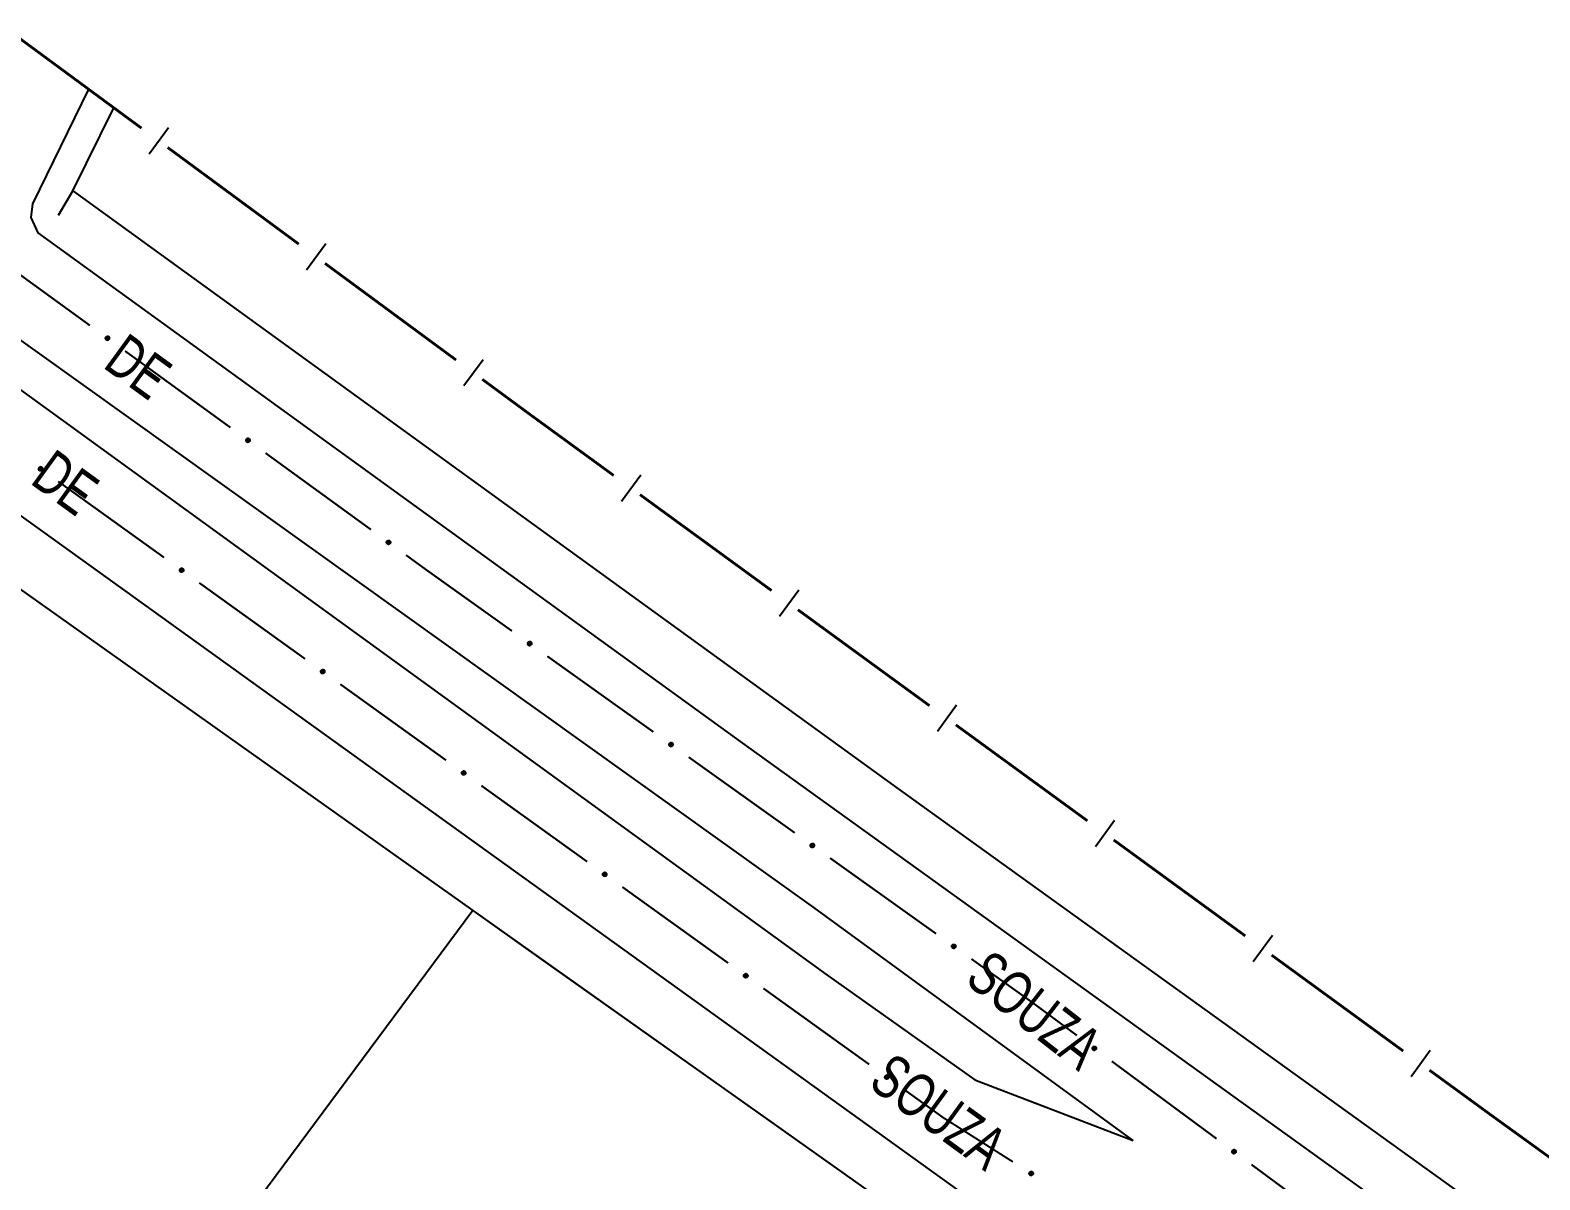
# Model space of a CAD drawing. Extents: x 200123 to 201542, y 4839549 to 4841240.
# Drawn here: x 200928.6 to 201067.7, y 4840477 to 4840582.9 of the extents above; entities that cross this region are included whole.
import ezdxf

# ---------------------------------------------------------------- set-up
doc = ezdxf.new("R2010")
doc.units = 0
doc.header["$LTSCALE"] = 1.5
doc.header["$MEASUREMENT"] = 0
for name, color, linetype in [('CD_MALHA_LOTES', 7, 'CONTINUOUS'), ('HD-CANAIS', 7, 'CONTINUOUS'), ('LM-LIM-SETORES-BAIRROS', 250, 'CONTINUOUS'), ('RU-QUADRA', 210, 'CONTINUOUS'), ('SV-EIXO-RUA-PAV', 20, 'CONTINUOUS'), ('SV-PONTE-BUEIRO', 251, 'CONTINUOUS'), ('SV-RUA-PAVIM', 7, 'CONTINUOUS'), ('SV-TXT-RUA-PAV', 7, 'CONTINUOUS')]:
    doc.layers.add(name, color=color, linetype=linetype)
doc.styles.add('ARIAL', font='ARIAL.SHX')

msp = doc.modelspace()

# ---------------------------------------------------------------- linework, layer by layer
at = {"layer": 'CD_MALHA_LOTES', "linetype": 'Continuous', "flags": 128}
for points in [[(200885.85, 4840488.36), (200915.27, 4840537.14), (200918.59, 4840537.83), (200969.41, 4840501.79)], [(200969.41, 4840501.79), (201013.76, 4840470.34), (201013.89, 4840467.21), (200993.46, 4840443.35), (200887.87, 4840318.42)], [(200969.41, 4840501.79), (200935.32, 4840455.81)]]:
    msp.add_lwpolyline(points, dxfattribs=at)
at = {"layer": 'HD-CANAIS', "linetype": 'Continuous'}
msp.add_polyline3d([(200932.58, 4840568.08, 2.26), (201008.48, 4840513.08, 2.26), (201080.12, 4840461.52, 2.26)], dxfattribs=at)
at = {"layer": 'LM-LIM-SETORES-BAIRROS', "const_width": 0.25}
for points in [[(200938.896509, 4840573.846193), (200926.820407, 4840582.743818)], [(200953.387833, 4840563.169042), (200941.31173, 4840572.066668)], [(200967.879156, 4840552.491891), (200955.803053, 4840561.389517)], [(200974.6, 4840547.54), (200970.294377, 4840550.712366)], [(200975.126788, 4840547.156005), (200974.6, 4840547.54)], [(200982.39965, 4840541.854544), (200975.126788, 4840547.156005)], [(200996.945374, 4840531.251624), (200984.823937, 4840540.087391)], [(201011.491097, 4840520.648703), (200999.369661, 4840529.48447)], [(201026.036821, 4840510.045782), (201013.915384, 4840518.881549)], [(201040.582544, 4840499.442861), (201028.461108, 4840508.278629)], [(201055.128268, 4840488.839941), (201043.006831, 4840497.675708)], [(201063.62, 4840482.65), (201057.552555, 4840487.072787)], [(201064.018572, 4840482.362102), (201063.62, 4840482.65)], [(201069.693047, 4840478.263282), (201064.018572, 4840482.362102)]]:
    msp.add_lwpolyline(points, dxfattribs=at)
at = {"layer": 'LM-LIM-SETORES-BAIRROS'}
for points in [[(200941.396419, 4840573.867453), (200939.616894, 4840571.452232)], [(200955.887742, 4840563.190302), (200954.108217, 4840560.775082)], [(200970.379066, 4840552.513152), (200968.599541, 4840550.097931)], [(200984.899418, 4840541.888586), (200983.132265, 4840539.464298)], [(200999.445142, 4840531.285665), (200997.677988, 4840528.861378)], [(201013.990865, 4840520.682744), (201012.223712, 4840518.258457)], [(201028.536589, 4840510.079823), (201026.769435, 4840507.655536)], [(201043.082312, 4840499.476903), (201041.315159, 4840497.052615)], [(201057.628036, 4840488.873982), (201055.860882, 4840486.449695)]]:
    msp.add_lwpolyline(points, dxfattribs=at)
at = {"layer": 'RU-QUADRA', "linetype": 'Continuous', "flags": 128}
msp.add_lwpolyline([(200887.87, 4840318.42), (200884.39, 4840318.51), (200856.91, 4840353.29), (200827.26, 4840390.82), (200860.27, 4840445.95), (200864.09, 4840452.29), (200885.85, 4840488.36), (200915.27, 4840537.14), (200918.59, 4840537.83), (200969.41, 4840501.79), (200975.72, 4840497.31), (200985.81, 4840490.16), (200996.33, 4840482.71), (201013.76, 4840470.34), (201013.89, 4840467.21), (200999.75, 4840450.69), (200993.46, 4840443.35)], close=True, dxfattribs=at)
at = {"layer": 'SV-EIXO-RUA-PAV', "const_width": 0.18}
for points in [[(200924.437143, 4840562.724405), (200934.146142, 4840555.672076)], [(200937.382475, 4840553.3213), (200947.091473, 4840546.26897)], [(200950.327806, 4840543.918194), (200960.036805, 4840536.865865)], [(200940.975342, 4840534.297765), (200931.231321, 4840541.301625)], [(200963.273138, 4840534.515088), (200964.891304, 4840533.3397)], [(200964.891304, 4840533.3397), (200965.18, 4840533.13)], [(200965.18, 4840533.13), (200973.028983, 4840527.52782)], [(200953.96737, 4840524.959285), (200944.223349, 4840531.963145)], [(200976.284748, 4840525.204031), (200986.052042, 4840518.232664)], [(200966.959398, 4840515.620805), (200957.215377, 4840522.624665)], [(200989.307807, 4840515.908875), (200999.075102, 4840508.937508)], [(200979.951426, 4840506.282325), (200970.207405, 4840513.286185)], [(201002.330866, 4840506.613719), (201012.098161, 4840499.642352)], [(200992.943454, 4840496.943844), (200983.199433, 4840503.947705)], [(201015.353926, 4840497.318563), (201020.237573, 4840493.83288)], [(201005.935481, 4840487.605364), (200996.191461, 4840494.609224)], [(201020.237573, 4840493.83288), (201020.76, 4840493.46)], [(201020.76, 4840493.46), (201025.068182, 4840490.274194)], [(201028.284352, 4840487.895907), (201037.932861, 4840480.761045)], [(201012.76, 4840482.7), (201009.183488, 4840485.270744)], [(201013.262726, 4840482.380918), (201012.76, 4840482.7)], [(201019.172798, 4840478.629777), (201013.262726, 4840482.380918)], [(201041.149031, 4840478.382757), (201044.365201, 4840476.00447)]]:
    msp.add_lwpolyline(points, dxfattribs=at)
at = {"layer": 'SV-EIXO-RUA-PAV'}
for points in [[(200935.712753, 4840554.670192), (200935.760945, 4840554.678532), (200935.804069, 4840554.675846), (200935.839392, 4840554.663252), (200935.867704, 4840554.643985), (200935.894448, 4840554.621011), (200935.916302, 4840554.5919), (200935.9334, 4840554.554217), (200935.942106, 4840554.505933), (200935.93645, 4840554.461937), (200935.925956, 4840554.426647), (200935.907566, 4840554.395968), (200935.884812, 4840554.370361), (200935.853823, 4840554.34866), (200935.815466, 4840554.331706), (200935.766702, 4840554.324127), (200935.724442, 4840554.327051), (200935.690596, 4840554.340129), (200935.659871, 4840554.358813), (200935.632848, 4840554.382594), (200935.61156, 4840554.411294), (200935.594559, 4840554.449945), (200935.587717, 4840554.498174), (200935.590152, 4840554.540356), (200935.602751, 4840554.574377), (200935.621827, 4840554.604212), (200935.644543, 4840554.631316), (200935.672892, 4840554.654503), (200935.712753, 4840554.670192)], [(200948.658084, 4840545.267087), (200948.706276, 4840545.275427), (200948.7494, 4840545.27274), (200948.784723, 4840545.260147), (200948.813035, 4840545.240879), (200948.839779, 4840545.217906), (200948.861633, 4840545.188795), (200948.878732, 4840545.151112), (200948.887437, 4840545.102827), (200948.881781, 4840545.058832), (200948.871288, 4840545.023541), (200948.852897, 4840544.992862), (200948.830144, 4840544.967255), (200948.799154, 4840544.945555), (200948.760797, 4840544.9286), (200948.712033, 4840544.921021), (200948.669774, 4840544.923945), (200948.635928, 4840544.937023), (200948.605202, 4840544.955707), (200948.578179, 4840544.979489), (200948.556892, 4840545.008189), (200948.539891, 4840545.046839), (200948.533048, 4840545.095068), (200948.535483, 4840545.13725), (200948.548083, 4840545.171271), (200948.567158, 4840545.201106), (200948.589875, 4840545.228211), (200948.618223, 4840545.251397), (200948.658084, 4840545.267087)], [(200929.659737, 4840542.295689), (200929.611587, 4840542.287109), (200929.56845, 4840542.289581), (200929.533065, 4840542.301998), (200929.504658, 4840542.321124), (200929.477799, 4840542.343964), (200929.4558, 4840542.372966), (200929.438514, 4840542.410563), (200929.429568, 4840542.458804), (200929.435005, 4840542.502827), (200929.445322, 4840542.53817), (200929.46356, 4840542.56894), (200929.486185, 4840542.59466), (200929.517067, 4840542.616515), (200929.555339, 4840542.63366), (200929.604064, 4840542.641482), (200929.646338, 4840542.638768), (200929.680249, 4840542.625859), (200929.711067, 4840542.607328), (200929.738208, 4840542.583682), (200929.759638, 4840542.555089), (200929.776831, 4840542.516523), (200929.783914, 4840542.468329), (200929.781689, 4840542.426135), (200929.76926, 4840542.392052), (200929.750333, 4840542.362122), (200929.727752, 4840542.334905), (200929.699519, 4840542.311577), (200929.659737, 4840542.295689)], [(200961.603415, 4840535.863981), (200961.651607, 4840535.872321), (200961.694732, 4840535.869634), (200961.730054, 4840535.857041), (200961.758366, 4840535.837774), (200961.785111, 4840535.8148), (200961.806965, 4840535.785689), (200961.824063, 4840535.748006), (200961.832768, 4840535.699722), (200961.827113, 4840535.655726), (200961.816619, 4840535.620435), (200961.798228, 4840535.589757), (200961.775475, 4840535.56415), (200961.744486, 4840535.542449), (200961.706128, 4840535.525494), (200961.657365, 4840535.517916), (200961.615105, 4840535.52084), (200961.581259, 4840535.533918), (200961.550534, 4840535.552602), (200961.523511, 4840535.576383), (200961.502223, 4840535.605083), (200961.485222, 4840535.643733), (200961.47838, 4840535.691962), (200961.480815, 4840535.734145), (200961.493414, 4840535.768165), (200961.51249, 4840535.798001), (200961.535206, 4840535.825105), (200961.563555, 4840535.848291), (200961.603415, 4840535.863981)], [(200942.651765, 4840532.957209), (200942.603615, 4840532.948629), (200942.560478, 4840532.951101), (200942.525093, 4840532.963518), (200942.496686, 4840532.982644), (200942.469827, 4840533.005484), (200942.447828, 4840533.034486), (200942.430542, 4840533.072083), (200942.421596, 4840533.120324), (200942.427033, 4840533.164347), (200942.43735, 4840533.19969), (200942.455588, 4840533.23046), (200942.478213, 4840533.25618), (200942.509094, 4840533.278034), (200942.547367, 4840533.29518), (200942.596092, 4840533.303002), (200942.638366, 4840533.300288), (200942.672276, 4840533.287379), (200942.703095, 4840533.268848), (200942.730236, 4840533.245202), (200942.751666, 4840533.216608), (200942.768859, 4840533.178043), (200942.775942, 4840533.129849), (200942.773717, 4840533.087655), (200942.761288, 4840533.053572), (200942.742361, 4840533.023642), (200942.71978, 4840532.996425), (200942.691547, 4840532.973097), (200942.651765, 4840532.957209)], [(200974.603869, 4840526.538996), (200974.65199, 4840526.547736), (200974.695135, 4840526.545408), (200974.730561, 4840526.533109), (200974.759032, 4840526.514078), (200974.785967, 4840526.491327), (200974.808062, 4840526.462399), (200974.825473, 4840526.424859), (200974.834579, 4840526.376649), (200974.82929, 4840526.332608), (200974.81909, 4840526.297231), (200974.800955, 4840526.2664), (200974.778415, 4840526.240605), (200974.747607, 4840526.218648), (200974.709392, 4840526.201375), (200974.660693, 4840526.193391), (200974.618411, 4840526.195963), (200974.584457, 4840526.208759), (200974.553577, 4840526.227188), (200974.526358, 4840526.250744), (200974.504832, 4840526.279265), (200974.487511, 4840526.317773), (200974.480267, 4840526.365944), (200974.482352, 4840526.408145), (200974.494668, 4840526.442269), (200974.513495, 4840526.472262), (200974.535985, 4840526.499554), (200974.56414, 4840526.522975), (200974.603869, 4840526.538996)], [(200955.643793, 4840523.618729), (200955.595643, 4840523.610149), (200955.552506, 4840523.612621), (200955.517121, 4840523.625038), (200955.488713, 4840523.644164), (200955.461855, 4840523.667004), (200955.439856, 4840523.696006), (200955.42257, 4840523.733603), (200955.413624, 4840523.781844), (200955.419061, 4840523.825867), (200955.429378, 4840523.861209), (200955.447616, 4840523.89198), (200955.470241, 4840523.9177), (200955.501122, 4840523.939554), (200955.539395, 4840523.9567), (200955.58812, 4840523.964522), (200955.630394, 4840523.961808), (200955.664304, 4840523.948899), (200955.695123, 4840523.930368), (200955.722264, 4840523.906722), (200955.743694, 4840523.878128), (200955.760887, 4840523.839563), (200955.76797, 4840523.791369), (200955.765745, 4840523.749175), (200955.753316, 4840523.715092), (200955.734389, 4840523.685162), (200955.711808, 4840523.657944), (200955.683575, 4840523.634617), (200955.643793, 4840523.618729)], [(200987.626928, 4840517.24384), (200987.675049, 4840517.25258), (200987.718194, 4840517.250252), (200987.75362, 4840517.237953), (200987.782092, 4840517.218922), (200987.809026, 4840517.196171), (200987.831121, 4840517.167243), (200987.848532, 4840517.129703), (200987.857639, 4840517.081493), (200987.852349, 4840517.037452), (200987.842149, 4840517.002075), (200987.824014, 4840516.971244), (200987.801475, 4840516.945449), (200987.770667, 4840516.923492), (200987.732452, 4840516.906219), (200987.683753, 4840516.898235), (200987.64147, 4840516.900807), (200987.607516, 4840516.913603), (200987.576637, 4840516.932032), (200987.549417, 4840516.955588), (200987.527892, 4840516.984109), (200987.51057, 4840517.022617), (200987.503327, 4840517.070788), (200987.505411, 4840517.112989), (200987.517727, 4840517.147113), (200987.536554, 4840517.177106), (200987.559044, 4840517.204398), (200987.587199, 4840517.227819), (200987.626928, 4840517.24384)], [(200968.635821, 4840514.280249), (200968.587671, 4840514.271669), (200968.544534, 4840514.274141), (200968.509149, 4840514.286558), (200968.480741, 4840514.305684), (200968.453883, 4840514.328524), (200968.431884, 4840514.357526), (200968.414598, 4840514.395123), (200968.405652, 4840514.443364), (200968.411089, 4840514.487387), (200968.421406, 4840514.522729), (200968.439644, 4840514.553499), (200968.462269, 4840514.57922), (200968.49315, 4840514.601074), (200968.531422, 4840514.61822), (200968.580148, 4840514.626041), (200968.622422, 4840514.623328), (200968.656332, 4840514.610419), (200968.68715, 4840514.591888), (200968.714291, 4840514.568242), (200968.735722, 4840514.539648), (200968.752915, 4840514.501083), (200968.759998, 4840514.452889), (200968.757773, 4840514.410695), (200968.745344, 4840514.376612), (200968.726417, 4840514.346682), (200968.703836, 4840514.319464), (200968.675603, 4840514.296137), (200968.635821, 4840514.280249)], [(201000.649987, 4840507.948684), (201000.698109, 4840507.957424), (201000.741253, 4840507.955096), (201000.77668, 4840507.942797), (201000.805151, 4840507.923766), (201000.832085, 4840507.901015), (201000.854181, 4840507.872087), (201000.871592, 4840507.834547), (201000.880698, 4840507.786337), (201000.875408, 4840507.742296), (201000.865209, 4840507.706919), (201000.847073, 4840507.676088), (201000.824534, 4840507.650293), (201000.793726, 4840507.628336), (201000.755511, 4840507.611063), (201000.706812, 4840507.603079), (201000.664529, 4840507.605651), (201000.630576, 4840507.618448), (201000.599696, 4840507.636876), (201000.572477, 4840507.660432), (201000.550951, 4840507.688953), (201000.533629, 4840507.727461), (201000.526386, 4840507.775632), (201000.528471, 4840507.817833), (201000.540786, 4840507.851957), (201000.559614, 4840507.88195), (201000.582104, 4840507.909242), (201000.610259, 4840507.932663), (201000.649987, 4840507.948684)], [(200981.627849, 4840504.941769), (200981.579699, 4840504.933189), (200981.536562, 4840504.935661), (200981.501177, 4840504.948078), (200981.472769, 4840504.967204), (200981.445911, 4840504.990044), (200981.423912, 4840505.019046), (200981.406626, 4840505.056643), (200981.39768, 4840505.104883), (200981.403117, 4840505.148907), (200981.413434, 4840505.184249), (200981.431672, 4840505.215019), (200981.454297, 4840505.240739), (200981.485178, 4840505.262594), (200981.52345, 4840505.27974), (200981.572176, 4840505.287561), (200981.61445, 4840505.284848), (200981.64836, 4840505.271939), (200981.679178, 4840505.253408), (200981.706319, 4840505.229761), (200981.72775, 4840505.201168), (200981.744943, 4840505.162603), (200981.752026, 4840505.114409), (200981.749801, 4840505.072215), (200981.737371, 4840505.038132), (200981.718444, 4840505.008202), (200981.695864, 4840504.980984), (200981.667631, 4840504.957657), (200981.627849, 4840504.941769)], [(201013.673047, 4840498.653528), (201013.721168, 4840498.662268), (201013.764313, 4840498.65994), (201013.799739, 4840498.647641), (201013.82821, 4840498.62861), (201013.855145, 4840498.605859), (201013.87724, 4840498.576931), (201013.894651, 4840498.539391), (201013.903758, 4840498.491181), (201013.898468, 4840498.44714), (201013.888268, 4840498.411763), (201013.870133, 4840498.380932), (201013.847594, 4840498.355137), (201013.816785, 4840498.33318), (201013.77857, 4840498.315907), (201013.729871, 4840498.307923), (201013.687589, 4840498.310496), (201013.653635, 4840498.323292), (201013.622756, 4840498.34172), (201013.595536, 4840498.365276), (201013.574011, 4840498.393798), (201013.556689, 4840498.432305), (201013.549446, 4840498.480476), (201013.55153, 4840498.522677), (201013.563846, 4840498.556801), (201013.582673, 4840498.586794), (201013.605163, 4840498.614086), (201013.633318, 4840498.637507), (201013.673047, 4840498.653528)], [(200994.619877, 4840495.603289), (200994.571727, 4840495.594709), (200994.52859, 4840495.597181), (200994.493205, 4840495.609598), (200994.464797, 4840495.628724), (200994.437939, 4840495.651564), (200994.41594, 4840495.680566), (200994.398654, 4840495.718163), (200994.389708, 4840495.766403), (200994.395144, 4840495.810427), (200994.405462, 4840495.845769), (200994.4237, 4840495.876539), (200994.446325, 4840495.902259), (200994.477206, 4840495.924114), (200994.515478, 4840495.94126), (200994.564204, 4840495.949081), (200994.606477, 4840495.946368), (200994.640388, 4840495.933459), (200994.671206, 4840495.914928), (200994.698347, 4840495.891281), (200994.719778, 4840495.862688), (200994.736971, 4840495.824123), (200994.744054, 4840495.775928), (200994.741829, 4840495.733735), (200994.729399, 4840495.699652), (200994.710472, 4840495.669722), (200994.687892, 4840495.642504), (200994.659659, 4840495.619177), (200994.619877, 4840495.603289)], [(201026.626192, 4840489.258988), (201026.674454, 4840489.266917), (201026.717553, 4840489.263863), (201026.752767, 4840489.250969), (201026.780914, 4840489.231461), (201026.807462, 4840489.20826), (201026.829066, 4840489.178963), (201026.845843, 4840489.141136), (201026.854136, 4840489.092779), (201026.848105, 4840489.048833), (201026.837311, 4840489.013633), (201026.81866, 4840488.983112), (201026.795689, 4840488.9577), (201026.764515, 4840488.936265), (201026.726015, 4840488.919638), (201026.677188, 4840488.912475), (201026.634955, 4840488.91576), (201026.601222, 4840488.929126), (201026.570657, 4840488.948071), (201026.543838, 4840488.972082), (201026.522796, 4840489.000962), (201026.506125, 4840489.039757), (201026.499694, 4840489.088042), (201026.502489, 4840489.130202), (201026.515378, 4840489.164114), (201026.534707, 4840489.193785), (201026.557654, 4840489.220695), (201026.586199, 4840489.243639), (201026.626192, 4840489.258988)], [(201007.611905, 4840486.264809), (201007.563755, 4840486.256229), (201007.520618, 4840486.258701), (201007.485233, 4840486.271118), (201007.456825, 4840486.290244), (201007.429966, 4840486.313084), (201007.407968, 4840486.342086), (201007.390682, 4840486.379683), (201007.381736, 4840486.427923), (201007.387172, 4840486.471947), (201007.39749, 4840486.507289), (201007.415728, 4840486.538059), (201007.438353, 4840486.563779), (201007.469234, 4840486.585634), (201007.507506, 4840486.602779), (201007.556232, 4840486.610601), (201007.598505, 4840486.607888), (201007.632416, 4840486.594979), (201007.663234, 4840486.576448), (201007.690375, 4840486.552801), (201007.711805, 4840486.524208), (201007.728999, 4840486.485643), (201007.736082, 4840486.437448), (201007.733857, 4840486.395255), (201007.721427, 4840486.361172), (201007.7025, 4840486.331242), (201007.67992, 4840486.304024), (201007.651687, 4840486.280697), (201007.611905, 4840486.264809)], [(201039.490872, 4840479.745839), (201039.539133, 4840479.753768), (201039.582233, 4840479.750713), (201039.617447, 4840479.737819), (201039.645594, 4840479.718311), (201039.672141, 4840479.69511), (201039.693746, 4840479.665814), (201039.710523, 4840479.627987), (201039.718816, 4840479.57963), (201039.712785, 4840479.535684), (201039.701991, 4840479.500484), (201039.68334, 4840479.469963), (201039.660369, 4840479.444551), (201039.629195, 4840479.423116), (201039.590695, 4840479.406489), (201039.541868, 4840479.399326), (201039.499635, 4840479.40261), (201039.465902, 4840479.415976), (201039.435337, 4840479.434922), (201039.408518, 4840479.458933), (201039.387476, 4840479.487813), (201039.370805, 4840479.526607), (201039.364374, 4840479.574893), (201039.367169, 4840479.617053), (201039.380058, 4840479.650965), (201039.399387, 4840479.680636), (201039.422334, 4840479.707546), (201039.450879, 4840479.73049), (201039.490872, 4840479.745839)], [(201020.923708, 4840477.388087), (201020.876133, 4840477.376745), (201020.832925, 4840477.376726), (201020.796884, 4840477.387083), (201020.767421, 4840477.40454), (201020.73929, 4840477.425794), (201020.715656, 4840477.453479), (201020.696232, 4840477.490017), (201020.68452, 4840477.537662), (201020.68741, 4840477.581925), (201020.695673, 4840477.617804), (201020.712106, 4840477.649574), (201020.733211, 4840477.676556), (201020.762781, 4840477.700154), (201020.800002, 4840477.719477), (201020.848195, 4840477.730095), (201020.890555, 4840477.729823), (201020.925153, 4840477.71889), (201020.956988, 4840477.702166), (201020.985447, 4840477.680124), (201021.00849, 4840477.652813), (201021.027878, 4840477.615303), (201021.037727, 4840477.567597), (201021.037938, 4840477.525345), (201021.027494, 4840477.490602), (201021.010324, 4840477.459631), (201020.98935, 4840477.431157), (201020.962509, 4840477.406241), (201020.923708, 4840477.388087)]]:
    msp.add_lwpolyline(points, close=True, dxfattribs=at)
for points in [[(200935.587717, 4840554.498174), (200935.853823, 4840554.34866)], [(200935.590102, 4840554.517179), (200935.864874, 4840554.361441)], [(200935.590152, 4840554.540356), (200935.884812, 4840554.370361)], [(200935.594559, 4840554.449945), (200935.815466, 4840554.331706)], [(200935.595144, 4840554.47304), (200935.83188, 4840554.341558)], [(200935.598808, 4840554.554704), (200935.893453, 4840554.384532)], [(200935.602751, 4840554.574377), (200935.907566, 4840554.395968)], [(200935.608914, 4840554.429308), (200935.784534, 4840554.3321)], [(200935.61156, 4840554.411294), (200935.766702, 4840554.324127)], [(200935.614137, 4840554.587418), (200935.913803, 4840554.410226)], [(200935.621827, 4840554.604212), (200935.925956, 4840554.426647)], [(200935.626089, 4840554.394908), (200935.740093, 4840554.328964)], [(200935.632848, 4840554.382594), (200935.724442, 4840554.327051)], [(200935.636893, 4840554.616425), (200935.928226, 4840554.448658)], [(200935.644543, 4840554.631316), (200935.93645, 4840554.461937)], [(200935.662461, 4840554.640015), (200935.935828, 4840554.486986)], [(200935.672892, 4840554.654503), (200935.942106, 4840554.505933)], [(200935.692446, 4840554.660398), (200935.933796, 4840554.530624)], [(200935.712753, 4840554.670192), (200935.9334, 4840554.554217)], [(200935.739188, 4840554.673668), (200935.91862, 4840554.577064)], [(200935.760945, 4840554.678532), (200935.916302, 4840554.5919)], [(200935.785534, 4840554.677107), (200935.897633, 4840554.61086)], [(200935.804069, 4840554.675846), (200935.894448, 4840554.621011)], [(200948.658084, 4840545.267087), (200948.878732, 4840545.151112)], [(200948.684519, 4840545.270563), (200948.863951, 4840545.173959)], [(200948.706276, 4840545.275427), (200948.861633, 4840545.188795)], [(200948.730866, 4840545.274001), (200948.842964, 4840545.207755)], [(200948.7494, 4840545.27274), (200948.839779, 4840545.217906)], [(200948.533048, 4840545.095068), (200948.799154, 4840544.945555)], [(200948.535433, 4840545.114073), (200948.810206, 4840544.958336)], [(200948.535483, 4840545.13725), (200948.830144, 4840544.967255)], [(200948.539891, 4840545.046839), (200948.760797, 4840544.9286)], [(200948.540475, 4840545.069935), (200948.777212, 4840544.938452)], [(200948.544139, 4840545.151599), (200948.838784, 4840544.981426)], [(200948.548083, 4840545.171271), (200948.852897, 4840544.992862)], [(200948.554245, 4840545.026203), (200948.729865, 4840544.928994)], [(200948.556892, 4840545.008189), (200948.712033, 4840544.921021)], [(200948.559469, 4840545.184313), (200948.859134, 4840545.007121)], [(200948.567158, 4840545.201106), (200948.871288, 4840545.023541)], [(200948.57142, 4840544.991802), (200948.685425, 4840544.925858)], [(200948.578179, 4840544.979489), (200948.669774, 4840544.923945)], [(200948.582225, 4840545.213319), (200948.873558, 4840545.045553)], [(200948.589875, 4840545.228211), (200948.881781, 4840545.058832)], [(200948.607793, 4840545.23691), (200948.881159, 4840545.08388)], [(200948.618223, 4840545.251397), (200948.887437, 4840545.102827)], [(200948.637777, 4840545.257293), (200948.879127, 4840545.127519)], [(200929.727752, 4840542.334905), (200929.435005, 4840542.502827)], [(200929.735328, 4840542.349834), (200929.443162, 4840542.516147)], [(200929.750333, 4840542.362122), (200929.445322, 4840542.53817)], [(200929.757939, 4840542.378954), (200929.457394, 4840542.55465)], [(200929.76926, 4840542.392052), (200929.46356, 4840542.56894)], [(200929.773105, 4840542.411744), (200929.477616, 4840542.580446)], [(200929.781689, 4840542.426135), (200929.486185, 4840542.59466)], [(200929.781624, 4840542.449312), (200929.506079, 4840542.603679)], [(200929.783914, 4840542.468329), (200929.517067, 4840542.616515)], [(200929.776362, 4840542.493425), (200929.538973, 4840542.623726)], [(200929.776831, 4840542.516523), (200929.555339, 4840542.63366)], [(200929.762374, 4840542.537088), (200929.586272, 4840542.63342)], [(200929.759638, 4840542.555089), (200929.604064, 4840542.641482)], [(200929.745028, 4840542.571402), (200929.630696, 4840542.636778)], [(200929.738208, 4840542.583682), (200929.646338, 4840542.638768)], [(200929.699519, 4840542.311577), (200929.429568, 4840542.458804)], [(200929.709877, 4840542.326117), (200929.435752, 4840542.477782)], [(200929.679995, 4840542.305584), (200929.438001, 4840542.434154)], [(200929.659737, 4840542.295689), (200929.438514, 4840542.410563)], [(200929.63332, 4840542.292082), (200929.453408, 4840542.38779)], [(200929.611587, 4840542.287109), (200929.4558, 4840542.372966)], [(200929.586991, 4840542.288412), (200929.474564, 4840542.354099)], [(200929.56845, 4840542.289581), (200929.477799, 4840542.343964)], [(200961.47838, 4840535.691962), (200961.744486, 4840535.542449)], [(200961.480764, 4840535.710968), (200961.755537, 4840535.55523)], [(200961.480815, 4840535.734145), (200961.775475, 4840535.56415)], [(200961.485222, 4840535.643733), (200961.706128, 4840535.525494)], [(200961.485807, 4840535.666829), (200961.722543, 4840535.535347)], [(200961.48947, 4840535.748493), (200961.784115, 4840535.578321)], [(200961.493414, 4840535.768165), (200961.798228, 4840535.589757)], [(200961.499576, 4840535.623097), (200961.675197, 4840535.525889)], [(200961.502223, 4840535.605083), (200961.657365, 4840535.517916)], [(200961.5048, 4840535.781207), (200961.804465, 4840535.604015)], [(200961.51249, 4840535.798001), (200961.816619, 4840535.620435)], [(200961.516752, 4840535.588697), (200961.630756, 4840535.522752)], [(200961.523511, 4840535.576383), (200961.615105, 4840535.52084)], [(200961.527556, 4840535.810213), (200961.818889, 4840535.642447)], [(200961.535206, 4840535.825105), (200961.827113, 4840535.655726)], [(200961.553124, 4840535.833804), (200961.826491, 4840535.680774)], [(200961.563555, 4840535.848291), (200961.832768, 4840535.699722)], [(200961.583108, 4840535.854187), (200961.824459, 4840535.724413)], [(200961.603415, 4840535.863981), (200961.824063, 4840535.748006)], [(200961.62985, 4840535.867457), (200961.809283, 4840535.770853)], [(200961.651607, 4840535.872321), (200961.806965, 4840535.785689)], [(200961.676197, 4840535.870896), (200961.788295, 4840535.804649)], [(200961.694732, 4840535.869634), (200961.785111, 4840535.8148)], [(200942.691547, 4840532.973097), (200942.421596, 4840533.120324)], [(200942.71978, 4840532.996425), (200942.427033, 4840533.164347)], [(200942.701905, 4840532.987636), (200942.427779, 4840533.139302)], [(200942.672023, 4840532.967104), (200942.430029, 4840533.095674)], [(200942.651765, 4840532.957209), (200942.430542, 4840533.072083)], [(200942.727355, 4840533.011354), (200942.43519, 4840533.177667)], [(200942.742361, 4840533.023642), (200942.43735, 4840533.19969)], [(200942.625348, 4840532.953601), (200942.445436, 4840533.04931)], [(200942.603615, 4840532.948629), (200942.447828, 4840533.034486)], [(200942.749967, 4840533.040474), (200942.449422, 4840533.21617)], [(200942.761288, 4840533.053572), (200942.455588, 4840533.23046)], [(200942.579019, 4840532.949932), (200942.466592, 4840533.015619)], [(200942.765133, 4840533.073264), (200942.469644, 4840533.241966)], [(200942.560478, 4840532.951101), (200942.469827, 4840533.005484)], [(200942.773717, 4840533.087655), (200942.478213, 4840533.25618)], [(200942.773652, 4840533.110832), (200942.498107, 4840533.265199)], [(200942.775942, 4840533.129849), (200942.509094, 4840533.278034)], [(200942.76839, 4840533.154945), (200942.531001, 4840533.285246)], [(200942.768859, 4840533.178043), (200942.547367, 4840533.29518)], [(200942.754402, 4840533.198608), (200942.5783, 4840533.29494)], [(200942.751666, 4840533.216608), (200942.596092, 4840533.303002)], [(200942.737056, 4840533.232922), (200942.622724, 4840533.298298)], [(200942.730236, 4840533.245202), (200942.638366, 4840533.300288)], [(200974.480267, 4840526.365944), (200974.747607, 4840526.218648)], [(200974.482352, 4840526.408145), (200974.778415, 4840526.240605)], [(200974.482494, 4840526.384968), (200974.758552, 4840526.23152)], [(200974.487511, 4840526.317773), (200974.709392, 4840526.201375)], [(200974.487903, 4840526.340873), (200974.725725, 4840526.211363)], [(200974.490888, 4840526.422565), (200974.786937, 4840526.254848)], [(200974.494668, 4840526.442269), (200974.800955, 4840526.2664)], [(200974.502036, 4840526.297257), (200974.678459, 4840526.201512)], [(200974.504832, 4840526.279265), (200974.660693, 4840526.193391)], [(200974.505945, 4840526.455405), (200974.807073, 4840526.28071)], [(200974.513495, 4840526.472262), (200974.81909, 4840526.297231)], [(200974.519497, 4840526.263), (200974.634046, 4840526.198006)], [(200974.526358, 4840526.250744), (200974.618411, 4840526.195963)], [(200974.528459, 4840526.484599), (200974.821177, 4840526.319261)], [(200974.535985, 4840526.499554), (200974.82929, 4840526.332608)], [(200974.55383, 4840526.508402), (200974.82846, 4840526.35765)], [(200974.56414, 4840526.522975), (200974.834579, 4840526.376649)], [(200974.583644, 4840526.529033), (200974.826065, 4840526.40127)], [(200974.603869, 4840526.538996), (200974.825473, 4840526.424859)], [(200974.630274, 4840526.542692), (200974.810503, 4840526.447583)], [(200974.65199, 4840526.547736), (200974.808062, 4840526.462399)], [(200974.67659, 4840526.546515), (200974.789236, 4840526.481203)], [(200974.695135, 4840526.545408), (200974.785967, 4840526.491327)], [(200955.683575, 4840523.634617), (200955.413624, 4840523.781844)], [(200955.711808, 4840523.657944), (200955.419061, 4840523.825867)], [(200955.693933, 4840523.649156), (200955.419807, 4840523.800822)], [(200955.664051, 4840523.628624), (200955.422057, 4840523.757194)], [(200955.643793, 4840523.618729), (200955.42257, 4840523.733603)], [(200955.719383, 4840523.672874), (200955.427218, 4840523.839187)], [(200955.734389, 4840523.685162), (200955.429378, 4840523.861209)], [(200955.617376, 4840523.615121), (200955.437464, 4840523.71083)], [(200955.595643, 4840523.610149), (200955.439856, 4840523.696006)], [(200955.741994, 4840523.701994), (200955.44145, 4840523.87769)], [(200955.753316, 4840523.715092), (200955.447616, 4840523.89198)], [(200955.571047, 4840523.611452), (200955.45862, 4840523.677139)], [(200955.757161, 4840523.734784), (200955.461672, 4840523.903485)], [(200955.552506, 4840523.612621), (200955.461855, 4840523.667004)], [(200955.765745, 4840523.749175), (200955.470241, 4840523.9177)], [(200955.76568, 4840523.772352), (200955.490134, 4840523.926718)], [(200955.76797, 4840523.791369), (200955.501122, 4840523.939554)], [(200955.760418, 4840523.816465), (200955.523029, 4840523.946766)], [(200955.760887, 4840523.839563), (200955.539395, 4840523.9567)], [(200955.74643, 4840523.860128), (200955.570328, 4840523.95646)], [(200955.743694, 4840523.878128), (200955.58812, 4840523.964522)], [(200955.729084, 4840523.894442), (200955.614752, 4840523.959817)], [(200955.722264, 4840523.906722), (200955.630394, 4840523.961808)], [(200987.503327, 4840517.070788), (200987.770667, 4840516.923492)], [(200987.505411, 4840517.112989), (200987.801475, 4840516.945449)], [(200987.505554, 4840517.089812), (200987.781612, 4840516.936364)], [(200987.51057, 4840517.022617), (200987.732452, 4840516.906219)], [(200987.510962, 4840517.045717), (200987.748784, 4840516.916207)], [(200987.513947, 4840517.127409), (200987.809997, 4840516.959692)], [(200987.517727, 4840517.147113), (200987.824014, 4840516.971244)], [(200987.525095, 4840517.002101), (200987.701518, 4840516.906356)], [(200987.527892, 4840516.984109), (200987.683753, 4840516.898235)], [(200987.529004, 4840517.160249), (200987.830132, 4840516.985554)], [(200987.536554, 4840517.177106), (200987.842149, 4840517.002075)], [(200987.542556, 4840516.967845), (200987.657105, 4840516.90285)], [(200987.549417, 4840516.955588), (200987.64147, 4840516.900807)], [(200987.551518, 4840517.189443), (200987.844236, 4840517.024105)], [(200987.559044, 4840517.204398), (200987.852349, 4840517.037452)], [(200987.57689, 4840517.213246), (200987.851519, 4840517.062494)], [(200987.587199, 4840517.227819), (200987.857639, 4840517.081493)], [(200987.606703, 4840517.233877), (200987.849124, 4840517.106114)], [(200987.626928, 4840517.24384), (200987.848532, 4840517.129703)], [(200987.653333, 4840517.247536), (200987.833563, 4840517.152427)], [(200987.675049, 4840517.25258), (200987.831121, 4840517.167243)], [(200987.69965, 4840517.251359), (200987.812295, 4840517.186047)], [(200987.718194, 4840517.250252), (200987.809026, 4840517.196171)], [(200968.675603, 4840514.296137), (200968.405652, 4840514.443364)], [(200968.703836, 4840514.319464), (200968.411089, 4840514.487387)], [(200968.685961, 4840514.310676), (200968.411835, 4840514.462342)], [(200968.656079, 4840514.290144), (200968.414085, 4840514.418714)], [(200968.635821, 4840514.280249), (200968.414598, 4840514.395123)], [(200968.711411, 4840514.334394), (200968.419246, 4840514.500707)], [(200968.726417, 4840514.346682), (200968.421406, 4840514.522729)], [(200968.609404, 4840514.276641), (200968.429492, 4840514.37235)], [(200968.587671, 4840514.271669), (200968.431884, 4840514.357526)], [(200968.734022, 4840514.363514), (200968.433478, 4840514.53921)], [(200968.745344, 4840514.376612), (200968.439644, 4840514.553499)], [(200968.563075, 4840514.272972), (200968.450647, 4840514.338659)], [(200968.749189, 4840514.396303), (200968.4537, 4840514.565005)], [(200968.544534, 4840514.274141), (200968.453883, 4840514.328524)], [(200968.757773, 4840514.410695), (200968.462269, 4840514.57922)], [(200968.757708, 4840514.433872), (200968.482162, 4840514.588238)], [(200968.759998, 4840514.452889), (200968.49315, 4840514.601074)], [(200968.752446, 4840514.477985), (200968.515057, 4840514.608286)], [(200968.752915, 4840514.501083), (200968.531422, 4840514.61822)], [(200968.738458, 4840514.521648), (200968.562356, 4840514.61798)], [(200968.735722, 4840514.539648), (200968.580148, 4840514.626041)], [(200968.721112, 4840514.555962), (200968.60678, 4840514.621337)], [(200968.714291, 4840514.568242), (200968.622422, 4840514.623328)], [(201000.526386, 4840507.775632), (201000.793726, 4840507.628336)], [(201000.528471, 4840507.817833), (201000.824534, 4840507.650293)], [(201000.528613, 4840507.794656), (201000.804671, 4840507.641208)], [(201000.533629, 4840507.727461), (201000.755511, 4840507.611063)], [(201000.534022, 4840507.750561), (201000.771843, 4840507.621051)], [(201000.537006, 4840507.832253), (201000.833056, 4840507.664536)], [(201000.540786, 4840507.851957), (201000.847073, 4840507.676088)], [(201000.552064, 4840507.865093), (201000.853192, 4840507.690398)], [(201000.559614, 4840507.88195), (201000.865209, 4840507.706919)], [(201000.574578, 4840507.894287), (201000.867295, 4840507.728949)], [(201000.582104, 4840507.909242), (201000.875408, 4840507.742296)], [(201000.599949, 4840507.91809), (201000.874578, 4840507.767338)], [(201000.610259, 4840507.932663), (201000.880698, 4840507.786337)], [(201000.629763, 4840507.938721), (201000.872183, 4840507.810958)], [(201000.649987, 4840507.948684), (201000.871592, 4840507.834547)], [(201000.676393, 4840507.95238), (201000.856622, 4840507.857271)], [(201000.698109, 4840507.957424), (201000.854181, 4840507.872087)], [(201000.722709, 4840507.956203), (201000.835354, 4840507.890891)], [(201000.741253, 4840507.955096), (201000.832085, 4840507.901015)], [(201000.548155, 4840507.706945), (201000.724577, 4840507.6112)], [(201000.550951, 4840507.688953), (201000.706812, 4840507.603079)], [(201000.565616, 4840507.672689), (201000.680164, 4840507.607694)], [(201000.572477, 4840507.660432), (201000.664529, 4840507.605651)], [(200981.667631, 4840504.957657), (200981.39768, 4840505.104883)], [(200981.695864, 4840504.980984), (200981.403117, 4840505.148907)], [(200981.677989, 4840504.972196), (200981.403863, 4840505.123862)], [(200981.648107, 4840504.951664), (200981.406113, 4840505.080234)], [(200981.627849, 4840504.941769), (200981.406626, 4840505.056643)], [(200981.703439, 4840504.995914), (200981.411274, 4840505.162227)], [(200981.718444, 4840505.008202), (200981.413434, 4840505.184249)], [(200981.601431, 4840504.938161), (200981.42152, 4840505.03387)], [(200981.579699, 4840504.933189), (200981.423912, 4840505.019046)], [(200981.72605, 4840505.025033), (200981.425506, 4840505.20073)], [(200981.737371, 4840505.038132), (200981.431672, 4840505.215019)], [(200981.555103, 4840504.934492), (200981.442675, 4840505.000179)], [(200981.741217, 4840505.057823), (200981.445728, 4840505.226525)], [(200981.536562, 4840504.935661), (200981.445911, 4840504.990044)], [(200981.749801, 4840505.072215), (200981.454297, 4840505.240739)], [(200981.749736, 4840505.095392), (200981.47419, 4840505.249758)], [(200981.752026, 4840505.114409), (200981.485178, 4840505.262594)], [(200981.744474, 4840505.139505), (200981.507085, 4840505.269806)], [(200981.744943, 4840505.162603), (200981.52345, 4840505.27974)], [(200981.730486, 4840505.183168), (200981.554383, 4840505.2795)], [(200981.72775, 4840505.201168), (200981.572176, 4840505.287561)], [(200981.71314, 4840505.217482), (200981.598808, 4840505.282857)], [(200981.706319, 4840505.229761), (200981.61445, 4840505.284848)], [(201013.549446, 4840498.480476), (201013.816785, 4840498.33318)], [(201013.55153, 4840498.522677), (201013.847594, 4840498.355137)], [(201013.551672, 4840498.4995), (201013.82773, 4840498.346052)], [(201013.556689, 4840498.432305), (201013.77857, 4840498.315907)], [(201013.557081, 4840498.455405), (201013.794903, 4840498.325895)], [(201013.560066, 4840498.537097), (201013.856115, 4840498.36938)], [(201013.563846, 4840498.556801), (201013.870133, 4840498.380932)], [(201013.571214, 4840498.411789), (201013.747637, 4840498.316044)], [(201013.574011, 4840498.393798), (201013.729871, 4840498.307923)], [(201013.575123, 4840498.569937), (201013.876251, 4840498.395243)], [(201013.582673, 4840498.586794), (201013.888268, 4840498.411763)], [(201013.588675, 4840498.377533), (201013.703224, 4840498.312538)], [(201013.595536, 4840498.365276), (201013.687589, 4840498.310496)], [(201013.597637, 4840498.599131), (201013.890355, 4840498.433793)], [(201013.605163, 4840498.614086), (201013.898468, 4840498.44714)], [(201013.623008, 4840498.622934), (201013.897638, 4840498.472182)], [(201013.633318, 4840498.637507), (201013.903758, 4840498.491181)], [(201013.652822, 4840498.643566), (201013.895243, 4840498.515802)], [(201013.673047, 4840498.653528), (201013.894651, 4840498.539391)], [(201013.699452, 4840498.657224), (201013.879681, 4840498.562115)], [(201013.721168, 4840498.662268), (201013.87724, 4840498.576931)], [(201013.745769, 4840498.661047), (201013.858414, 4840498.595735)], [(201013.764313, 4840498.65994), (201013.855145, 4840498.605859)], [(200994.659659, 4840495.619177), (200994.389708, 4840495.766403)], [(200994.687892, 4840495.642504), (200994.395144, 4840495.810427)], [(200994.670017, 4840495.633716), (200994.395891, 4840495.785382)], [(200994.640135, 4840495.613184), (200994.398141, 4840495.741754)], [(200994.619877, 4840495.603289), (200994.398654, 4840495.718163)], [(200994.695467, 4840495.657434), (200994.403302, 4840495.823747)], [(200994.710472, 4840495.669722), (200994.405462, 4840495.845769)], [(200994.593459, 4840495.599681), (200994.413548, 4840495.69539)], [(200994.571727, 4840495.594709), (200994.41594, 4840495.680566)], [(200994.718078, 4840495.686553), (200994.417534, 4840495.86225)], [(200994.729399, 4840495.699652), (200994.4237, 4840495.876539)], [(200994.54713, 4840495.596012), (200994.434703, 4840495.661699)], [(200994.733245, 4840495.719343), (200994.437756, 4840495.888045)], [(200994.52859, 4840495.597181), (200994.437939, 4840495.651564)], [(200994.741829, 4840495.733735), (200994.446325, 4840495.902259)], [(200994.741764, 4840495.756912), (200994.466218, 4840495.911278)], [(200994.744054, 4840495.775928), (200994.477206, 4840495.924114)], [(200994.736502, 4840495.801025), (200994.499113, 4840495.931325)], [(200994.736971, 4840495.824123), (200994.515478, 4840495.94126)], [(200994.722514, 4840495.844687), (200994.546411, 4840495.941019)], [(200994.719778, 4840495.862688), (200994.564204, 4840495.949081)], [(200994.705167, 4840495.879002), (200994.590836, 4840495.944377)], [(200994.698347, 4840495.891281), (200994.606477, 4840495.946368)], [(201026.499694, 4840489.088042), (201026.764515, 4840488.936265)], [(201026.502241, 4840489.107026), (201026.775676, 4840488.948951)], [(201026.502489, 4840489.130202), (201026.795689, 4840488.9577)], [(201026.506125, 4840489.039757), (201026.726015, 4840488.919638)], [(201026.506907, 4840489.062846), (201026.742513, 4840488.92935)], [(201026.511266, 4840489.144476), (201026.80445, 4840488.971798)], [(201026.515378, 4840489.164114), (201026.81866, 4840488.983112)], [(201026.520303, 4840489.018998), (201026.695088, 4840488.920296)], [(201026.522796, 4840489.000962), (201026.677188, 4840488.912475)], [(201026.526875, 4840489.177058), (201026.825018, 4840488.997317)], [(201026.534707, 4840489.193785), (201026.837311, 4840489.013633)], [(201026.537184, 4840488.984453), (201026.650622, 4840488.917539)], [(201026.543838, 4840488.972082), (201026.634955, 4840488.91576)], [(201026.549877, 4840489.205869), (201026.839769, 4840489.035625)], [(201026.557654, 4840489.220695), (201026.848105, 4840489.048833)], [(201026.575645, 4840489.229241), (201026.847697, 4840489.073886)], [(201026.586199, 4840489.243639), (201026.854136, 4840489.092779)], [(201026.605802, 4840489.249368), (201026.846037, 4840489.11754)], [(201026.626192, 4840489.258988), (201026.845843, 4840489.141136)], [(201026.652656, 4840489.262239), (201026.831258, 4840489.164108)], [(201026.674454, 4840489.266917), (201026.829066, 4840489.178963)], [(201026.69903, 4840489.265282), (201026.81056, 4840489.198082)], [(201026.717553, 4840489.263863), (201026.807462, 4840489.20826)], [(201007.651687, 4840486.280697), (201007.381736, 4840486.427923)], [(201007.67992, 4840486.304024), (201007.387172, 4840486.471947)], [(201007.662045, 4840486.295236), (201007.387919, 4840486.446902)], [(201007.632163, 4840486.274704), (201007.390169, 4840486.403274)], [(201007.611905, 4840486.264809), (201007.390682, 4840486.379683)], [(201007.687495, 4840486.318954), (201007.39533, 4840486.485266)], [(201007.7025, 4840486.331242), (201007.39749, 4840486.507289)], [(201007.585487, 4840486.261201), (201007.405576, 4840486.35691)], [(201007.563755, 4840486.256229), (201007.407968, 4840486.342086)], [(201007.710106, 4840486.348073), (201007.409562, 4840486.52377)], [(201007.721427, 4840486.361172), (201007.415728, 4840486.538059)], [(201007.539158, 4840486.257532), (201007.426731, 4840486.323219)], [(201007.725273, 4840486.380863), (201007.429784, 4840486.549565)], [(201007.520618, 4840486.258701), (201007.429966, 4840486.313084)], [(201007.733857, 4840486.395255), (201007.438353, 4840486.563779)], [(201007.733792, 4840486.418432), (201007.458246, 4840486.572798)], [(201007.736082, 4840486.437448), (201007.469234, 4840486.585634)], [(201007.72853, 4840486.462544), (201007.491141, 4840486.592845)], [(201007.728999, 4840486.485643), (201007.507506, 4840486.602779)], [(201007.714542, 4840486.506207), (201007.538439, 4840486.602539)], [(201007.711805, 4840486.524208), (201007.556232, 4840486.610601)], [(201007.697195, 4840486.540522), (201007.582864, 4840486.605897)], [(201007.690375, 4840486.552801), (201007.598505, 4840486.607888)], [(201039.364374, 4840479.574893), (201039.629195, 4840479.423116)], [(201039.366921, 4840479.593877), (201039.640356, 4840479.435802)], [(201039.367169, 4840479.617053), (201039.660369, 4840479.444551)], [(201039.370805, 4840479.526607), (201039.590695, 4840479.406489)], [(201039.371586, 4840479.549697), (201039.607193, 4840479.416201)], [(201039.375946, 4840479.631327), (201039.66913, 4840479.458648)], [(201039.380058, 4840479.650965), (201039.68334, 4840479.469963)], [(201039.384983, 4840479.505849), (201039.559768, 4840479.407147)], [(201039.387476, 4840479.487813), (201039.541868, 4840479.399326)], [(201039.391555, 4840479.663909), (201039.689698, 4840479.484168)], [(201039.399387, 4840479.680636), (201039.701991, 4840479.500484)], [(201039.401864, 4840479.471304), (201039.515302, 4840479.404389)], [(201039.408518, 4840479.458933), (201039.499635, 4840479.40261)], [(201039.414557, 4840479.69272), (201039.704449, 4840479.522475)], [(201039.422334, 4840479.707546), (201039.712785, 4840479.535684)], [(201039.440325, 4840479.716092), (201039.712377, 4840479.560737)], [(201039.450879, 4840479.73049), (201039.718816, 4840479.57963)], [(201039.470482, 4840479.736218), (201039.710717, 4840479.604391)], [(201039.490872, 4840479.745839), (201039.710523, 4840479.627987)], [(201039.517336, 4840479.749089), (201039.695938, 4840479.650959)], [(201039.539133, 4840479.753768), (201039.693746, 4840479.665814)], [(201039.56371, 4840479.752132), (201039.67524, 4840479.684933)], [(201039.582233, 4840479.750713), (201039.672141, 4840479.69511)], [(201020.962509, 4840477.406241), (201020.68452, 4840477.537662)], [(201020.98935, 4840477.431157), (201020.68741, 4840477.581925)], [(201020.972011, 4840477.421354), (201020.689599, 4840477.556965)], [(201020.943362, 4840477.399133), (201020.694359, 4840477.513539)], [(201020.996052, 4840477.446499), (201020.694786, 4840477.595693)], [(201021.010324, 4840477.459631), (201020.695673, 4840477.617804)], [(201020.923708, 4840477.388087), (201020.696232, 4840477.490017)], [(201021.016947, 4840477.476873), (201020.706774, 4840477.634953)], [(201021.027494, 4840477.490602), (201020.712106, 4840477.649574)], [(201020.897543, 4840477.382962), (201020.712414, 4840477.468141)], [(201020.876133, 4840477.376745), (201020.715656, 4840477.453479)], [(201021.030198, 4840477.510483), (201020.725476, 4840477.661871)], [(201021.037938, 4840477.525345), (201020.733211, 4840477.676556)], [(201020.851503, 4840477.376628), (201020.735476, 4840477.435725)], [(201020.832925, 4840477.376726), (201020.73929, 4840477.425794)], [(201021.036537, 4840477.54848), (201020.752552, 4840477.686706)], [(201021.037727, 4840477.567597), (201020.762781, 4840477.700154)], [(201021.028741, 4840477.592216), (201020.784236, 4840477.708616)], [(201021.027878, 4840477.615303), (201020.800002, 4840477.719477)], [(201021.01226, 4840477.635), (201020.830897, 4840477.721021)], [(201021.00849, 4840477.652813), (201020.848195, 4840477.730095)], [(201020.992964, 4840477.668257), (201020.875054, 4840477.726934)], [(201020.985447, 4840477.680124), (201020.890555, 4840477.729823)]]:
    msp.add_lwpolyline(points, dxfattribs=at)
at = {"layer": 'SV-PONTE-BUEIRO', "linetype": 'Continuous'}
msp.add_polyline3d([(200931.24, 4840565.84, 4), (200932.58, 4840568.08, 4), (200936.354596, 4840575.719064, 4)], dxfattribs=at)
at = {"layer": 'SV-RUA-PAVIM', "linetype": 'Continuous'}
msp.add_polyline3d([(200934.008073, 4840577.447974, 3.67), (200928.86, 4840566.88, 3.67), (200928.71, 4840565.61, 3.67), (200929.35, 4840564.21, 3.67), (200994.05, 4840517.35, 3.48), (201079.37, 4840455.93, 3.39), (201080.88, 4840456.1, 3.39), (201082.38, 4840456.99, 3.33), (201088.145214, 4840464.934806, 3.42)], dxfattribs=at)
for points in [[(201030.24, 4840480.59, 3.17), (201000.84, 4840502.06, 3.25), (200925.08, 4840556.21, 3.69), (200924.06, 4840555.98, 3.69), (200923.29, 4840555.25, 3.69), (200923.18, 4840554.11, 3.82), (200923.81, 4840552.56, 3.82), (201001.95, 4840495.93, 3.65), (201015.67, 4840486.19, 3.63)], [(200996.64, 4840443.4, 1.68), (201017.55, 4840467.31, 3.78), (201018.01, 4840471.09, 3.51), (201017.5, 4840473.6, 3.48), (200922.45, 4840541.96, 3.68), (200919.69, 4840542.37, 3.72), (200916.69, 4840542.52, 3.8), (200914.52, 4840541.56, 3.88), (200853.24, 4840441.15, 3.88), (200824.59, 4840394.17, 2.36), (200823.88, 4840392.53, 2.36), (200824.35, 4840390.61, 2.36), (200826.02, 4840388.76, 2.36), (200884.06, 4840315.4, 2.49), (200885.5, 4840314.73, 2.57), (200887.25, 4840315.39, 2.7)]]:
    msp.add_polyline3d(points, close=True, dxfattribs=at)

# ---------------------------------------------------------------- texts
at = {"layer": 'SV-TXT-RUA-PAV', "style": 'ARIAL', "width": 0.7}
for s, rotation, p in [('DE', 324, (200935.24, 4840551.86)), ('DE', 324, (200928.53, 4840541.18)), ('SOUZA', 322, (201014.64, 4840495.19)), ('SOUZA', 324, (201005.74, 4840485.61))]:
    msp.add_text(s, height=4, rotation=rotation, dxfattribs=at).set_placement(p)

doc.saveas('drawing.dxf')
